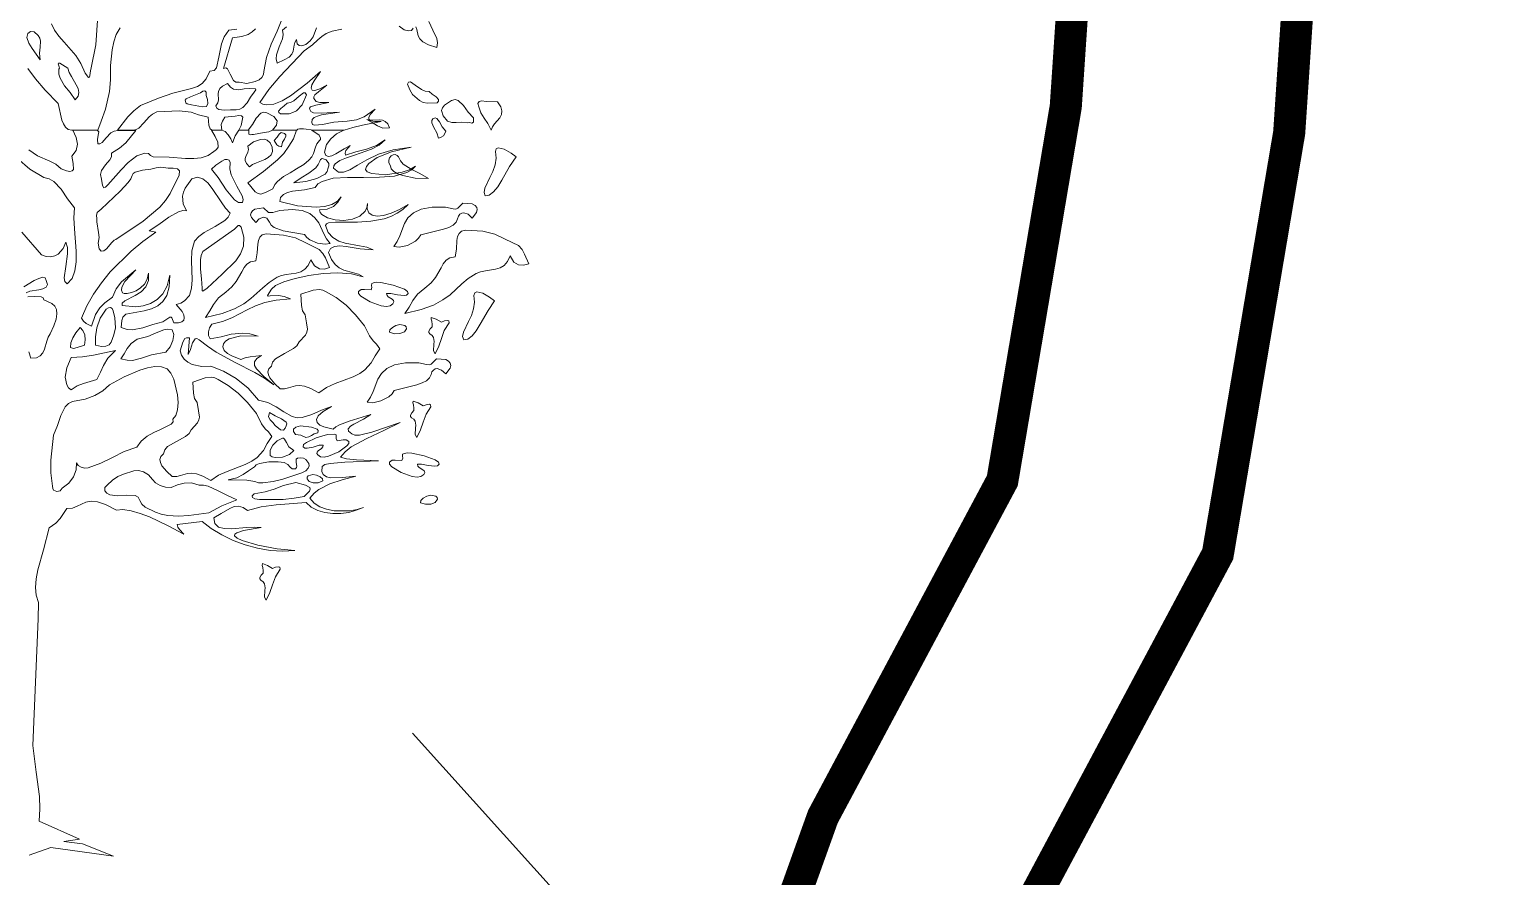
# Model space of a CAD drawing. Header units: inches. Extents: x -340059099 to 1458168, y 1119167 to 1294232938.
# Drawn here: x 456352.1 to 456809.3, y 2625454.2 to 2625718.4 of the extents above; entities that cross this region are included whole.
import ezdxf

# ---------------------------------------------------------------- set-up
doc = ezdxf.new("R2010")
doc.units = ezdxf.units.IN
doc.header["$MEASUREMENT"] = 0
doc.layers.add('BUILDING', color=5, linetype='Continuous', lineweight=15)
doc.layers.add('TREE', color=3, linetype='Continuous', lineweight=15)
doc.layers.add('Text', color=7, linetype='Continuous')

# ---------------------------------------------------------------- blocks, each defined once
blk = doc.blocks.new('tree2')
at = {"layer": 'TREE'}
for points in [[(5207.9229, 5947.7084), (5207.9396, 5947.714), (5207.958, 5947.7183), (5207.9935, 5947.7254), (5207.9814, 5947.7251), (5207.9704, 5947.7269), (5207.9701, 5947.7328), (5207.9725, 5947.7383), (5207.9821, 5947.7485), (5207.9611, 5947.7343), (5207.9467, 5947.7282), (5207.9288, 5947.726), (5207.9039, 5947.7238), (5207.8823, 5947.7195), (5207.8672, 5947.718), (5207.8629, 5947.7195), (5207.862, 5947.7235), (5207.8626, 5947.7288), (5207.8663, 5947.7328), (5207.8724, 5947.7355), (5207.8805, 5947.7377), (5207.9146, 5947.7429), (5207.8798, 5947.7408), (5207.865, 5947.7417), (5207.8601, 5947.7442), (5207.858, 5947.7479), (5207.8574, 5947.7506), (5207.8595, 5947.7531), (5207.8694, 5947.7562), (5207.8943, 5947.7611), (5207.8771, 5947.7611), (5207.87, 5947.7633), (5207.8654, 5947.7685), (5207.8657, 5947.7722), (5207.8675, 5947.7756), (5207.8743, 5947.7817), (5207.8906, 5947.7941), (5207.8768, 5947.787), (5207.8675, 5947.7839), (5207.8623, 5947.7848), (5207.8607, 5947.7885), (5207.862, 5947.7947), (5207.866, 5947.8024), (5207.8786, 5947.8199), (5207.8527, 5947.7981), (5207.8213, 5947.774), (5207.8053, 5947.7645), (5207.7896, 5947.7583), (5207.7754, 5947.7568), (5207.769, 5947.758), (5207.7631, 5947.7611), (5207.7801, 5947.7861), (5207.8013, 5947.8104), (5207.8472, 5947.8593), (5207.8629, 5947.871), (5207.8731, 5947.88), (5207.8808, 5947.8867), (5207.8888, 5947.8923), (5207.9005, 5947.8966), (5207.9186, 5947.9003)], [(5207.3231, 5947.8258), (5207.3372, 5947.8064), (5207.3557, 5947.7848), (5207.3807, 5947.7593), (5207.3874, 5947.7278), (5207.3905, 5947.7205), (5207.3945, 5947.7143), (5207.3994, 5947.71), (5207.4062, 5947.7084), (5207.4558, 5947.7084), (5207.4623, 5947.7257), (5207.4706, 5947.7485), (5207.4777, 5947.782), (5207.4795, 5947.8042), (5207.4801, 5947.8313), (5207.4829, 5947.8612), (5207.486, 5947.8763), (5207.4906, 5947.8901), (5207.498, 5947.9028)], [(5207.7194, 5947.9003), (5207.7046, 5947.8988), (5207.6957, 5947.8861), (5207.6905, 5947.8729), (5207.6852, 5947.847), (5207.6809, 5947.8273), (5207.6763, 5947.8221), (5207.6686, 5947.8205), (5207.6612, 5947.8064), (5207.6535, 5947.7974), (5207.6449, 5947.7919), (5207.6335, 5947.7879), (5207.5978, 5947.7787), (5207.571, 5947.7694), (5207.5368, 5947.7553), (5207.5242, 5947.7454), (5207.5128, 5947.7337), (5207.4928, 5947.7084), (5207.5235, 5947.7084), (5207.5288, 5947.7097), (5207.5337, 5947.7125), (5207.5429, 5947.7223), (5207.5531, 5947.7337), (5207.5596, 5947.7389), (5207.5676, 5947.7433), (5207.6101, 5947.7457), (5207.6326, 5947.7429), (5207.6467, 5947.7377), (5207.6649, 5947.7334), (5207.6667, 5947.7183), (5207.6692, 5947.7115), (5207.6714, 5947.7094), (5207.6744, 5947.7084), (5207.6908, 5947.7084), (5207.6901, 5947.7195), (5207.6923, 5947.726), (5207.6966, 5947.7331), (5207.7166, 5947.7352), (5207.7234, 5947.7368), (5207.7286, 5947.7362), (5207.7311, 5947.7331), (5207.7296, 5947.7272), (5207.7277, 5947.7174), (5207.7234, 5947.7084), (5207.741, 5947.7084), (5207.749, 5947.7192), (5207.7563, 5947.7315), (5207.765, 5947.7408), (5207.7702, 5947.7426), (5207.7764, 5947.7417), (5207.7899, 5947.7346), (5207.7958, 5947.7266), (5207.7945, 5947.718), (5207.7875, 5947.7084), (5207.8336, 5947.7084), (5207.8352, 5947.7106), (5207.8383, 5947.7115), (5207.8463, 5947.7112), (5207.8654, 5947.7084), (5207.9229, 5947.7084)], [(5207.4549, 5947.9166), (5207.4518, 5947.8707), (5207.4432, 5947.8273), (5207.4416, 5947.8211), (5207.4407, 5947.8122), (5207.4398, 5947.8091), (5207.4383, 5947.8085), (5207.4315, 5947.8168), (5207.4238, 5947.835), (5207.4139, 5947.8504), (5207.3918, 5947.8757), (5207.3816, 5947.8871), (5207.3733, 5947.8984), (5207.368, 5947.9105)], [(5208.0988, 5947.8657), (5208.0831, 5947.871), (5208.0726, 5947.8762), (5208.0668, 5947.882), (5208.0637, 5947.8876), (5208.0613, 5947.8996), (5208.0594, 5947.9051)], [(5208.0542, 5947.9024), (5208.0508, 5947.8977), (5208.0452, 5947.8971), (5208.0369, 5947.8993), (5208.0274, 5947.9061)], [(5208.084, 5947.9147), (5208.0917, 5947.8984), (5208.0988, 5947.8827), (5208.1001, 5947.8743), (5208.0988, 5947.8657)], [(5207.7958, 5947.8362), (5207.7939, 5947.8439), (5207.7945, 5947.8516), (5207.7998, 5947.8667), (5207.8059, 5947.8821), (5207.8072, 5947.8901), (5207.8065, 5947.8988), (5207.8139, 5947.9046)], [(5207.8706, 5947.9031), (5207.8641, 5947.8858), (5207.8586, 5947.8781), (5207.8506, 5947.8713), (5207.8429, 5947.8689), (5207.8376, 5947.8692), (5207.8343, 5947.8729), (5207.8327, 5947.8809), (5207.8293, 5947.8754), (5207.8281, 5947.8698), (5207.8266, 5947.8587), (5207.8241, 5947.8532), (5207.8189, 5947.8476), (5207.8096, 5947.8421), (5207.7958, 5947.8362)], [(5207.8065, 5947.9222), (5207.7961, 5947.8969), (5207.785, 5947.872), (5207.7757, 5947.8467), (5207.7708, 5947.8202), (5207.7702, 5947.8141), (5207.7668, 5947.8088), (5207.7616, 5947.8042), (5207.7545, 5947.8008), (5207.7385, 5947.7974), (5207.724, 5947.7996), (5207.7179, 5947.7999), (5207.7132, 5947.8033), (5207.7071, 5947.8147), (5207.7021, 5947.8252), (5207.6988, 5947.827), (5207.6942, 5947.8255), (5207.7114, 5947.884), (5207.7292, 5947.8864), (5207.741, 5947.8904), (5207.7486, 5947.8954), (5207.7548, 5947.9009)], [(5207.3462, 5947.8421), (5207.3314, 5947.8636), (5207.3246, 5947.8741), (5207.3209, 5947.8849), (5207.3231, 5947.892), (5207.328, 5947.896), (5207.3348, 5947.8951), (5207.3428, 5947.8883), (5207.3456, 5947.8831), (5207.3468, 5947.8775), (5207.3462, 5947.8664), (5207.345, 5947.8547), (5207.3462, 5947.8421)], [(5207.4127, 5947.766), (5207.4031, 5947.7799), (5207.3924, 5947.7931), (5207.3841, 5947.8073), (5207.3819, 5947.8153), (5207.3816, 5947.8245), (5207.3828, 5947.8261), (5207.3825, 5947.8289), (5207.3807, 5947.8344), (5207.3813, 5947.8359), (5207.3837, 5947.8356), (5207.3988, 5947.8264), (5207.4013, 5947.8181), (5207.4056, 5947.8104), (5207.4149, 5947.795), (5207.4182, 5947.7876), (5207.4198, 5947.7802), (5207.4182, 5947.7731), (5207.4127, 5947.766)], [(5208.0994, 5947.7607), (5208.0813, 5947.7598), (5208.0733, 5947.7613), (5208.0659, 5947.7647), (5208.0529, 5947.7764), (5208.0477, 5947.785), (5208.0431, 5947.7958), (5208.0455, 5947.7998), (5208.0489, 5947.8004), (5208.0582, 5947.7943), (5208.0702, 5947.7857), (5208.077, 5947.7829), (5208.0844, 5947.7823), (5208.0902, 5947.777), (5208.0979, 5947.7718), (5208.1025, 5947.7666), (5208.1022, 5947.7638), (5208.0994, 5947.7607)], [(5207.6507, 5947.7793), (5207.6553, 5947.7827), (5207.659, 5947.7833), (5207.6612, 5947.7808), (5207.6612, 5947.7743), (5207.6637, 5947.767), (5207.6646, 5947.7593), (5207.6618, 5947.7537), (5207.6544, 5947.7528), (5207.6338, 5947.7565), (5207.6252, 5947.7586), (5207.623, 5947.7605), (5207.6224, 5947.763), (5207.6218, 5947.7657), (5207.6236, 5947.7679), (5207.6313, 5947.7719), (5207.6507, 5947.7793)], [(5207.7434, 5947.7876), (5207.7551, 5947.7873), (5207.7557, 5947.7851), (5207.7526, 5947.7811), (5207.7453, 5947.7713), (5207.7391, 5947.7605), (5207.7308, 5947.7516), (5207.7252, 5947.7488), (5207.7182, 5947.7476), (5207.7074, 5947.7476), (5207.6954, 5947.7466), (5207.6855, 5947.7479), (5207.6818, 5947.7503), (5207.6797, 5947.7546), (5207.6834, 5947.7608), (5207.6849, 5947.7663), (5207.6843, 5947.7774), (5207.6849, 5947.7824), (5207.6871, 5947.7876), (5207.6923, 5947.7925), (5207.7018, 5947.7971), (5207.7074, 5947.7904), (5207.7129, 5947.7867), (5207.7231, 5947.7851), (5207.7333, 5947.7873), (5207.7434, 5947.7876)], [(5207.8022, 5947.7396), (5207.7995, 5947.742), (5207.7988, 5947.7448), (5207.8028, 5947.7497), (5207.8093, 5947.7549), (5207.8149, 5947.7602), (5207.8213, 5947.7611), (5207.8275, 5947.7642), (5207.8376, 5947.7731), (5207.846, 5947.7793), (5207.849, 5947.7793), (5207.8518, 5947.7756), (5207.8438, 5947.7571), (5207.8327, 5947.7454), (5207.8259, 5947.742), (5207.8189, 5947.7399), (5207.8022, 5947.7396)], [(5208.1576, 5947.7225), (5208.1456, 5947.7241), (5208.1358, 5947.7235), (5208.1275, 5947.7235), (5208.1195, 5947.7256), (5208.1108, 5947.7361), (5208.1081, 5947.7462), (5208.1096, 5947.7512), (5208.1133, 5947.7561), (5208.1272, 5947.7653), (5208.1336, 5947.7669), (5208.1395, 5947.7653), (5208.1496, 5947.7558), (5208.1586, 5947.7429), (5208.1684, 5947.7318), (5208.1684, 5947.7241), (5208.1653, 5947.7222), (5208.161, 5947.7231), (5208.1576, 5947.7225)], [(5208.1789, 5947.753), (5208.1767, 5947.7592), (5208.1792, 5947.7629), (5208.1847, 5947.7641), (5208.1924, 5947.7629), (5208.214, 5947.7623), (5208.2205, 5947.7533), (5208.2226, 5947.7453), (5208.2217, 5947.7385), (5208.2183, 5947.7324), (5208.2087, 5947.721), (5208.2044, 5947.7151), (5208.202, 5947.7087), (5208.1961, 5947.7213), (5208.189, 5947.7315), (5208.1823, 5947.7413), (5208.1789, 5947.753)], [(5207.9664, 5947.7287), (5207.9778, 5947.7278), (5207.9901, 5947.7284), (5207.996, 5947.7278), (5208.0012, 5947.7253), (5208.0058, 5947.721), (5208.0092, 5947.7133), (5207.9969, 5947.7124), (5207.9864, 5947.717), (5207.9766, 5947.7235), (5207.9664, 5947.7287)], [(5208.0917, 5947.7302), (5208.0957, 5947.7318), (5208.0988, 5947.7308), (5208.1041, 5947.7244), (5208.109, 5947.7148), (5208.1164, 5947.7071), (5208.1145, 5947.7025), (5208.1114, 5947.6982), (5208.1071, 5947.6951), (5208.1025, 5947.6936), (5208.0991, 5947.7038), (5208.0936, 5947.7139), (5208.0896, 5947.7228), (5208.0896, 5947.7268), (5208.0917, 5947.7302)], [(5207.3257, 5946.3323), (5207.3665, 5946.347), (5207.4855, 5946.33), (5207.4268, 5946.3539), (5207.3914, 5946.3583), (5207.4209, 5946.3628), (5207.3446, 5946.3967), (5207.3458, 5946.4204), (5207.3449, 5946.4435), (5207.3387, 5946.4897), (5207.3326, 5946.5405), (5207.3428, 5946.7806), (5207.3434, 5946.812), (5207.3388, 5946.8259), (5207.3372, 5946.8407), (5207.3388, 5946.857), (5207.3422, 5946.8739), (5207.3526, 5946.9118), (5207.3631, 5946.9534), (5207.376, 5946.9623), (5207.3841, 5946.9716), (5207.397, 5946.9903), (5207.4075, 5946.9913), (5207.4164, 5946.9947), (5207.433, 5947.0023), (5207.4429, 5947.0042), (5207.4549, 5947.0033), (5207.4706, 5946.9977), (5207.4909, 5946.987), (5207.5035, 5946.9882), (5207.5189, 5946.986), (5207.5362, 5946.9811), (5207.554, 5946.9743), (5207.5894, 5946.9577), (5207.6187, 5946.9417), (5207.611, 5946.9503), (5207.6076, 5946.9549), (5207.6061, 5946.9599), (5207.6535, 5946.966), (5207.6711, 5946.9525), (5207.6908, 5946.9401), (5207.7123, 5946.9297), (5207.7354, 5946.9214), (5207.7588, 5946.9149), (5207.7828, 5946.9109), (5207.8069, 5946.9093), (5207.8299, 5946.9106), (5207.7958, 5946.914), (5207.7594, 5946.9208), (5207.7299, 5946.9294), (5207.7203, 5946.934), (5207.7154, 5946.9386), (5207.716, 5946.9417), (5207.7194, 5946.9445), (5207.732, 5946.9488), (5207.7659, 5946.954), (5207.7533, 5946.9552), (5207.7388, 5946.9543), (5207.7086, 5946.9518), (5207.6954, 5946.9522), (5207.6846, 5946.9549), (5207.6778, 5946.9617), (5207.676, 5946.9728), (5207.6901, 5946.9811), (5207.7062, 5946.9907), (5207.7145, 5946.994), (5207.7228, 5946.9947), (5207.7314, 5946.9925), (5207.7397, 5946.9863), (5207.7659, 5946.9937), (5207.7939, 5946.9974), (5207.8512, 5947.002), (5207.8607, 5946.9931), (5207.8731, 5946.9866), (5207.8866, 5946.9826), (5207.9014, 5946.9808), (5207.9168, 5946.9808), (5207.9319, 5946.9829), (5207.9463, 5946.987), (5207.9596, 5946.9922), (5207.9479, 5946.9882), (5207.934, 5946.986), (5207.9042, 5946.986), (5207.8897, 5946.9891), (5207.8768, 5946.9937), (5207.866, 5947.0008), (5207.8583, 5947.01), (5207.8663, 5947.0193), (5207.8752, 5947.0267), (5207.8962, 5947.0375), (5207.9196, 5947.0448), (5207.9451, 5947.0516), (5207.9202, 5947.0492), (5207.898, 5947.0485), (5207.8897, 5947.0507), (5207.8835, 5947.0547), (5207.8808, 5947.0609), (5207.8814, 5947.0704), (5207.8866, 5947.0738), (5207.8965, 5947.0759), (5207.9245, 5947.0784), (5207.9885, 5947.0809), (5207.9467, 5947.083), (5207.9279, 5947.0846), (5207.9165, 5947.0877), (5207.9251, 5947.0981), (5207.9368, 5947.1074), (5207.9661, 5947.1234), (5207.9987, 5947.1382), (5208.0295, 5947.1539), (5207.9759, 5947.1351), (5207.9525, 5947.1298), (5207.9436, 5947.1298), (5207.9377, 5947.1323), (5207.9316, 5947.1372), (5207.931, 5947.1418), (5207.935, 5947.1465), (5207.9417, 5947.1508), (5207.9596, 5947.16), (5207.9741, 5947.1689), (5207.9328, 5947.156), (5207.9143, 5947.1492), (5207.9072, 5947.1455), (5207.9023, 5947.1409), (5207.8845, 5947.1455), (5207.8771, 5947.1489), (5207.8721, 5947.1535), (5207.8706, 5947.1594), (5207.874, 5947.1662), (5207.8832, 5947.1745), (5207.8992, 5947.184), (5207.8805, 5947.177), (5207.862, 5947.1686), (5207.8435, 5947.1631), (5207.834, 5947.1628), (5207.8244, 5947.1649), (5207.8087, 5947.1739), (5207.7939, 5947.1834), (5207.7782, 5947.1917), (5207.7607, 5947.196), (5207.741, 5947.2188), (5207.7185, 5947.237), (5207.6942, 5947.2509), (5207.6701, 5947.2607), (5207.6529, 5947.2598), (5207.6347, 5947.2641), (5207.6267, 5947.2684), (5207.6199, 5947.274), (5207.6147, 5947.2813), (5207.6119, 5947.29), (5207.6147, 5947.2977), (5207.6169, 5947.3063), (5207.6209, 5947.3131), (5207.6243, 5947.3146), (5207.6295, 5947.3143), (5207.627, 5947.2826), (5207.6313, 5947.2924), (5207.6353, 5947.3047), (5207.6403, 5947.3127), (5207.6436, 5947.3134), (5207.648, 5947.3109), (5207.6637, 5947.2983), (5207.6806, 5947.2872), (5207.7163, 5947.2678), (5207.7536, 5947.2484), (5207.7721, 5947.2376), (5207.7899, 5947.2253), (5207.7708, 5947.241), (5207.7567, 5947.2555), (5207.753, 5947.2622), (5207.753, 5947.2687), (5207.7573, 5947.2752), (5207.7665, 5947.281), (5207.745, 5947.2783), (5207.7351, 5947.2764), (5207.7271, 5947.2733), (5207.7102, 5947.2804), (5207.7021, 5947.2847), (5207.6957, 5947.2906), (5207.6932, 5947.2971), (5207.6942, 5947.3032), (5207.6978, 5947.3084), (5207.7049, 5947.3127), (5207.7271, 5947.318), (5207.76, 5947.3177), (5207.7443, 5947.322), (5207.7308, 5947.3235), (5207.7089, 5947.3214), (5207.6895, 5947.3161), (5207.6689, 5947.3124), (5207.6655, 5947.3189), (5207.6655, 5947.3257), (5207.6677, 5947.3331), (5207.672, 5947.3405), (5207.6926, 5947.3457), (5207.7099, 5947.3522), (5207.7394, 5947.3676), (5207.7548, 5947.375), (5207.7727, 5947.3814), (5207.7942, 5947.386), (5207.8216, 5947.3882), (5207.8093, 5947.3931), (5207.7985, 5947.395), (5207.7828, 5947.394), (5207.7788, 5947.3934), (5207.7776, 5947.3947), (5207.7853, 5947.4067), (5207.793, 5947.4135), (5207.8087, 5947.4205), (5207.8303, 5947.4273), (5207.8561, 5947.4328), (5207.8835, 5947.4365), (5207.9112, 5947.4378), (5207.9371, 5947.4359), (5207.9593, 5947.4301), (5207.9504, 5947.435), (5207.9411, 5947.4381), (5207.9226, 5947.443), (5207.914, 5947.447), (5207.906, 5947.4535), (5207.8989, 5947.463), (5207.8934, 5947.4766), (5207.8974, 5947.484), (5207.9048, 5947.488), (5207.9149, 5947.4889), (5207.9273, 5947.488), (5207.9537, 5947.4837), (5207.9784, 5947.4818), (5207.9661, 5947.4864), (5207.9525, 5947.4892), (5207.9251, 5947.4941), (5207.9128, 5947.4981), (5207.9017, 5947.5046), (5207.8931, 5947.5141), (5207.8875, 5947.528), (5207.8894, 5947.5308), (5207.8934, 5947.5329), (5207.9069, 5947.5342), (5207.9488, 5947.5339), (5207.9738, 5947.5357), (5207.9993, 5947.5406), (5208.0119, 5947.5449), (5208.0236, 5947.5508), (5208.0347, 5947.5582), (5208.0449, 5947.5674), (5208.0279, 5947.5579), (5208.0122, 5947.5508), (5207.9981, 5947.5468), (5207.9861, 5947.5455), (5207.9765, 5947.5471), (5207.9698, 5947.5517), (5207.9667, 5947.5591), (5207.9673, 5947.5696), (5207.9661, 5947.5619), (5207.9633, 5947.5551), (5207.9531, 5947.5452), (5207.939, 5947.5394), (5207.9226, 5947.5372), (5207.9063, 5947.5385), (5207.8915, 5947.5422), (5207.8808, 5947.5486), (5207.8777, 5947.5526), (5207.8761, 5947.5573), (5207.8909, 5947.5585), (5207.9029, 5947.5637), (5207.9115, 5947.572), (5207.9174, 5947.5822), (5207.9103, 5947.5736), (5207.8998, 5947.5674), (5207.886, 5947.564), (5207.87, 5947.5628), (5207.8349, 5947.5653), (5207.8013, 5947.573), (5207.8025, 5947.581), (5207.8078, 5947.5868), (5207.8155, 5947.5902), (5207.8253, 5947.5927), (5207.8478, 5947.5954), (5207.8681, 5947.5998), (5207.8734, 5947.6065), (5207.8814, 5947.6114), (5207.9026, 5947.6173), (5207.9297, 5947.6191), (5207.9599, 5947.6191), (5207.9904, 5947.6195), (5208.0187, 5947.6216), (5208.0424, 5947.6281), (5208.0514, 5947.6333), (5208.0584, 5947.6404), (5208.0474, 5947.6336), (5208.0332, 5947.6287), (5208.0021, 5947.6241), (5207.9756, 5947.6262), (5207.967, 5947.6293), (5207.9639, 5947.6339), (5207.9654, 5947.6398), (5207.9698, 5947.6453), (5207.9861, 5947.6567), (5208.0129, 5947.6675), (5208.0501, 5947.6764), (5208.0162, 5947.6715), (5207.9885, 5947.6629), (5207.9661, 5947.6524), (5207.9482, 5947.6422), (5207.9337, 5947.6336), (5207.922, 5947.6287), (5207.9122, 5947.629), (5207.9032, 5947.6367), (5207.9039, 5947.641), (5207.9063, 5947.6447), (5207.9149, 5947.6512), (5207.9276, 5947.6564), (5207.943, 5947.6613), (5207.9753, 5947.6727), (5207.9898, 5947.6804), (5208.0012, 5947.6903), (5207.9845, 5947.6798), (5207.9654, 5947.6727), (5207.9454, 5947.6675), (5207.926, 5947.6613), (5207.9248, 5947.6653), (5207.9263, 5947.67), (5207.9346, 5947.6795), (5207.9229, 5947.6733), (5207.9075, 5947.6635), (5207.8998, 5947.6598), (5207.8934, 5947.6586), (5207.8885, 5947.6607), (5207.886, 5947.6672), (5207.89, 5947.6813), (5207.8977, 5947.6924), (5207.9088, 5947.7017), (5207.9223, 5947.7084), (5207.8617, 5947.7084), (5207.8755, 5947.6989), (5207.8786, 5947.6937), (5207.878, 5947.6912), (5207.8761, 5947.689), (5207.8715, 5947.6826), (5207.8687, 5947.6764), (5207.865, 5947.6644), (5207.8617, 5947.6582), (5207.8561, 5947.6515), (5207.8466, 5947.6438), (5207.8327, 5947.6352), (5207.821, 5947.6275), (5207.8081, 5947.6207), (5207.7964, 5947.6114), (5207.7915, 5947.6053), (5207.7878, 5947.597), (5207.7754, 5947.5908), (5207.765, 5947.5874), (5207.76, 5947.5883), (5207.7542, 5947.5917), (5207.7403, 5947.6084), (5207.7699, 5947.6299), (5207.797, 5947.6524), (5207.8087, 5947.6647), (5207.8185, 5947.678), (5207.8269, 5947.6924), (5207.8327, 5947.7084), (5207.7871, 5947.7084), (5207.7801, 5947.7054), (5207.7717, 5947.7041), (5207.7514, 5947.7004), (5207.748, 5947.7007), (5207.7446, 5947.6998), (5207.7422, 5947.7014), (5207.7422, 5947.7084), (5207.7234, 5947.7084), (5207.7166, 5947.6977), (5207.7114, 5947.6844), (5207.708, 5947.6921), (5207.7034, 5947.6998), (5207.6972, 5947.706), (5207.6908, 5947.7084), (5207.6717, 5947.7084), (5207.6787, 5947.6968), (5207.6837, 5947.6857), (5207.684, 5947.6761), (5207.6812, 5947.6718), (5207.676, 5947.6681), (5207.6649, 5947.6607), (5207.652, 5947.6564), (5207.6378, 5947.6549), (5207.6224, 5947.6549), (5207.591, 5947.6576), (5207.5605, 5947.6582), (5207.5556, 5947.6607), (5207.5522, 5947.6644), (5207.5451, 5947.6653), (5207.5297, 5947.6598), (5207.5134, 5947.6475), (5207.4998, 5947.6336), (5207.4746, 5947.6047), (5207.4703, 5947.6007), (5207.4669, 5947.5994), (5207.4644, 5947.6038), (5207.4626, 5947.6158), (5207.461, 5947.6247), (5207.4626, 5947.6321), (5207.47, 5947.6429), (5207.4786, 5947.6524), (5207.4814, 5947.6579), (5207.482, 5947.665), (5207.4971, 5947.6743), (5207.5088, 5947.6847), (5207.5279, 5947.7081), (5207.4937, 5947.7081), (5207.4866, 5947.7069), (5207.4807, 5947.7035), (5207.4715, 5947.694), (5207.4638, 5947.685), (5207.4598, 5947.6826), (5207.4555, 5947.6826), (5207.4552, 5947.6909), (5207.4567, 5947.6992), (5207.4577, 5947.7057), (5207.4552, 5947.7081), (5207.4084, 5947.7084), (5207.4145, 5947.6949), (5207.417, 5947.6823), (5207.4149, 5947.6703), (5207.4062, 5947.6595), (5207.409, 5947.6453), (5207.4093, 5947.6342), (5207.4071, 5947.6312), (5207.4028, 5947.6299), (5207.3961, 5947.6312), (5207.3859, 5947.6355), (5207.376, 5947.6441), (5207.3647, 5947.6499), (5207.3413, 5947.6601), (5207.3246, 5947.6715)], [(5207.3031, 5947.6552), (5207.3265, 5947.6345), (5207.3533, 5947.6188), (5207.3634, 5947.6164), (5207.372, 5947.6114), (5207.3859, 5947.5964), (5207.3982, 5947.5782), (5207.4112, 5947.5613), (5207.4105, 5947.5422), (5207.4115, 5947.5212), (5207.4145, 5947.4787), (5207.4145, 5947.459), (5207.4124, 5947.4415), (5207.4071, 5947.427), (5207.3976, 5947.4168), (5207.3933, 5947.4211), (5207.3921, 5947.4285), (5207.3948, 5947.4498), (5207.3985, 5947.4741), (5207.3979, 5947.4858), (5207.3948, 5947.496), (5207.3902, 5947.4843), (5207.3804, 5947.4735), (5207.3739, 5947.4698), (5207.3662, 5947.4679), (5207.3579, 5947.4686), (5207.3489, 5947.4719), (5207.3117, 5947.5148)], [(5207.7868, 5947.6764), (5207.7871, 5947.6681), (5207.7844, 5947.6616), (5207.7791, 5947.6567), (5207.7724, 5947.653), (5207.7567, 5947.6469), (5207.7493, 5947.6435), (5207.7434, 5947.6392), (5207.7376, 5947.6456), (5207.7351, 5947.6509), (5207.7351, 5947.6552), (5207.7366, 5947.6589), (5207.7407, 5947.6669), (5207.7416, 5947.6721), (5207.7407, 5947.6786), (5207.7514, 5947.6863), (5207.7647, 5947.6912), (5207.7711, 5947.6915), (5207.7773, 5947.6894), (5207.7825, 5947.6844), (5207.7868, 5947.6764)], [(5207.8102, 5947.7026), (5207.8124, 5947.6998), (5207.8127, 5947.6974), (5207.8102, 5947.6918), (5207.8059, 5947.6857), (5207.8041, 5947.6773), (5207.7995, 5947.6786), (5207.7955, 5947.681), (5207.7902, 5947.689), (5207.7961, 5947.6952), (5207.7998, 5947.7011), (5207.8035, 5947.7041), (5207.8102, 5947.7026)], [(5208.0831, 5947.6169), (5208.0671, 5947.6261), (5208.0502, 5947.6345), (5208.0354, 5947.6443), (5208.0298, 5947.6505), (5208.0265, 5947.6579), (5208.024, 5947.6609), (5208.0203, 5947.6622), (5208.0163, 5947.6616), (5208.0126, 5947.6597), (5208.0095, 5947.6563), (5208.0077, 5947.6517), (5208.008, 5947.6468), (5208.0111, 5947.6409), (5208.0126, 5947.6351), (5208.0172, 5947.6302), (5208.0249, 5947.6258), (5208.0345, 5947.6224), (5208.0579, 5947.6178), (5208.0831, 5947.6169)], [(5208.1909, 5947.5843), (5208.1986, 5947.5852), (5208.2066, 5947.5914), (5208.2146, 5947.6012), (5208.2223, 5947.6135), (5208.2371, 5947.6394), (5208.2494, 5947.6579), (5208.2399, 5947.6653), (5208.2269, 5947.6726), (5208.2155, 5947.6754), (5208.2118, 5947.6733), (5208.2103, 5947.668), (5208.2115, 5947.6554), (5208.2097, 5947.6428), (5208.2054, 5947.6305), (5208.1998, 5947.6188), (5208.1903, 5947.5984), (5208.1887, 5947.5904), (5208.1909, 5947.5843)], [(5207.5891, 5947.6364), (5207.5987, 5947.6367), (5207.6067, 5947.6352), (5207.611, 5947.6315), (5207.6098, 5947.6235), (5207.5928, 5947.5887), (5207.5839, 5947.5751), (5207.5731, 5947.5625), (5207.5417, 5947.536), (5207.49, 5947.5012), (5207.4866, 5947.5), (5207.4823, 5947.4954), (5207.4721, 5947.4837), (5207.4669, 5947.4797), (5207.4623, 5947.479), (5207.4586, 5947.4834), (5207.4561, 5947.4941), (5207.4583, 5947.5046), (5207.4573, 5947.5144), (5207.454, 5947.5348), (5207.454, 5947.5409), (5207.453, 5947.5468), (5207.4543, 5947.5526), (5207.462, 5947.5585), (5207.498, 5947.593), (5207.5134, 5947.6093), (5207.5183, 5947.6164), (5207.5208, 5947.6228), (5207.5226, 5947.6265), (5207.5266, 5947.629), (5207.5408, 5947.6327), (5207.5562, 5947.6345), (5207.5663, 5947.637), (5207.5756, 5947.6382), (5207.5891, 5947.6364)], [(5207.7302, 5947.5711), (5207.7228, 5947.5714), (5207.7151, 5947.5767), (5207.6991, 5947.5957), (5207.684, 5947.6188), (5207.6717, 5947.6348), (5207.6797, 5947.6422), (5207.6911, 5947.6499), (5207.6966, 5947.6527), (5207.7015, 5947.6533), (5207.7049, 5947.6518), (5207.7068, 5947.6472), (5207.7062, 5947.6355), (5207.7089, 5947.6241), (5207.7197, 5947.6022), (5207.7296, 5947.5843), (5207.7317, 5947.577), (5207.7302, 5947.5711)], [(5207.8275, 5947.6087), (5207.8413, 5947.6182), (5207.8564, 5947.6272), (5207.8694, 5947.637), (5207.874, 5947.6432), (5207.8768, 5947.6499), (5207.8786, 5947.653), (5207.8817, 5947.6546), (5207.8891, 5947.6524), (5207.894, 5947.6456), (5207.8943, 5947.641), (5207.8921, 5947.6355), (5207.8909, 5947.6299), (5207.8869, 5947.625), (5207.8715, 5947.617), (5207.8503, 5947.6114), (5207.8275, 5947.6087)], [(5207.6002, 5947.3426), (5207.5965, 5947.3525), (5207.5947, 5947.3537), (5207.5925, 5947.3534), (5207.5793, 5947.3448), (5207.5602, 5947.3399), (5207.5414, 5947.3331), (5207.5217, 5947.3294), (5207.5112, 5947.3303), (5207.5001, 5947.334), (5207.5014, 5947.3472), (5207.5032, 5947.3537), (5207.5091, 5947.3596), (5207.5436, 5947.3657), (5207.5577, 5947.3694), (5207.5697, 5947.375), (5207.5793, 5947.3833), (5207.5867, 5947.395), (5207.591, 5947.4113), (5207.5925, 5947.4332), (5207.5876, 5947.4131), (5207.5793, 5947.398), (5207.5685, 5947.387), (5207.5556, 5947.3796), (5207.5417, 5947.3753), (5207.5276, 5947.3734), (5207.502, 5947.3759), (5207.5017, 5947.3802), (5207.5072, 5947.3845), (5207.5269, 5947.395), (5207.5377, 5947.402), (5207.5466, 5947.4113), (5207.5519, 5947.423), (5207.5516, 5947.4375), (5207.5494, 5947.4258), (5207.5442, 5947.4165), (5207.5368, 5947.4091), (5207.5282, 5947.4036), (5207.5195, 5947.4002), (5207.5115, 5947.3984), (5207.5057, 5947.3984), (5207.5026, 5947.3999), (5207.5008, 5947.4051), (5207.5014, 5947.4104), (5207.5072, 5947.4211), (5207.5279, 5947.4433), (5207.5008, 5947.4208), (5207.4903, 5947.4076), (5207.4838, 5947.3919), (5207.4693, 5947.3811), (5207.4595, 5947.3716), (5207.4515, 5947.3586), (5207.4435, 5947.3368), (5207.4336, 5947.3414), (5207.4284, 5947.3463), (5207.425, 5947.3519), (5207.4352, 5947.375), (5207.4478, 5947.3971), (5207.4626, 5947.4187), (5207.4792, 5947.4396), (5207.5189, 5947.479), (5207.5414, 5947.4975), (5207.5657, 5947.5151), (5207.5531, 5947.5178), (5207.5716, 5947.5299), (5207.5907, 5947.5434), (5207.6088, 5947.5539), (5207.6169, 5947.556), (5207.6239, 5947.5557), (5207.6178, 5947.569), (5207.6165, 5947.5831), (5207.6181, 5947.5908), (5207.6215, 5947.5988), (5207.6344, 5947.6161), (5207.6452, 5947.6195), (5207.655, 5947.6164), (5207.6643, 5947.609), (5207.6729, 5947.5982), (5207.6895, 5947.5727), (5207.6978, 5947.5606), (5207.7068, 5947.5508), (5207.7031, 5947.5434), (5207.6966, 5947.5369), (5207.6784, 5947.5258), (5207.6575, 5947.5141), (5207.6477, 5947.5071), (5207.6393, 5947.4981), (5207.6344, 5947.4797), (5207.6332, 5947.4606), (5207.6347, 5947.4245), (5207.6338, 5947.4085), (5207.6298, 5947.395), (5207.6202, 5947.3845), (5207.6132, 5947.3805), (5207.6042, 5947.3777), (5207.6156, 5947.3645), (5207.6187, 5947.3583), (5207.6196, 5947.3525), (5207.6187, 5947.3479), (5207.615, 5947.3445), (5207.6088, 5947.3426), (5207.6002, 5947.3426)], [(5207.8968, 5947.4938), (5207.8869, 5947.492), (5207.8724, 5947.4944), (5207.858, 5947.5006), (5207.8521, 5947.5052), (5207.8478, 5947.5108), (5207.8075, 5947.5175), (5207.7902, 5947.524), (5207.7844, 5947.5283), (5207.7816, 5947.5342), (5207.7767, 5947.5419), (5207.7699, 5947.5437), (5207.7622, 5947.5406), (5207.7557, 5947.5332), (5207.7471, 5947.5431), (5207.7456, 5947.5477), (5207.7465, 5947.552), (5207.749, 5947.5557), (5207.7539, 5947.5585), (5207.7702, 5947.5613), (5207.7794, 5947.5526), (5207.7878, 5947.5526), (5207.801, 5947.5563), (5207.8247, 5947.5582), (5207.8438, 5947.556), (5207.858, 5947.5505), (5207.8678, 5947.5425), (5207.8749, 5947.5329), (5207.8848, 5947.512), (5207.8897, 5947.5021), (5207.8968, 5947.4938)], [(5208.0172, 5947.4876), (5208.0277, 5947.4863), (5208.0431, 5947.49), (5208.0585, 5947.498), (5208.0643, 5947.5036), (5208.0686, 5947.5097), (5208.1118, 5947.5205), (5208.1216, 5947.5242), (5208.1299, 5947.5285), (5208.1358, 5947.5338), (5208.1385, 5947.5402), (5208.1401, 5947.5455), (5208.1429, 5947.5489), (5208.1462, 5947.551), (5208.1503, 5947.5516), (5208.1586, 5947.5489), (5208.1663, 5947.5415), (5208.1746, 5947.5525), (5208.1758, 5947.5578), (5208.1749, 5947.5621), (5208.1715, 5947.5658), (5208.1663, 5947.5686), (5208.1487, 5947.5704), (5208.1388, 5947.5603), (5208.1348, 5947.559), (5208.1299, 5947.5596), (5208.1154, 5947.5627), (5208.0899, 5947.5627), (5208.0693, 5947.5587), (5208.0545, 5947.5516), (5208.0443, 5947.5424), (5208.0375, 5947.5316), (5208.0286, 5947.5082), (5208.0237, 5947.4971), (5208.0172, 5947.4876)], [(5207.6538, 5947.4088), (5207.6526, 5947.4267), (5207.6507, 5947.4449), (5207.6504, 5947.4624), (5207.652, 5947.4707), (5207.655, 5947.4784), (5207.7154, 5947.5206), (5207.7219, 5947.5277), (5207.7243, 5947.528), (5207.728, 5947.5246), (5207.7329, 5947.5055), (5207.732, 5947.4886), (5207.7268, 5947.4741), (5207.7176, 5947.4606), (5207.692, 5947.4356), (5207.663, 5947.4085), (5207.6547, 5947.4027), (5207.6535, 5947.4039), (5207.6538, 5947.4088)], [(5207.6603, 5947.3531), (5207.6683, 5947.3654), (5207.6754, 5947.378), (5207.6846, 5947.3904), (5207.6985, 5947.4014), (5207.7102, 5947.4113), (5207.7185, 5947.4214), (5207.7289, 5947.4399), (5207.7333, 5947.4479), (5207.7385, 5947.4544), (5207.7456, 5947.4587), (5207.7557, 5947.4609), (5207.7582, 5947.4756), (5207.7591, 5947.492), (5207.7604, 5947.4994), (5207.7631, 5947.5055), (5207.7677, 5947.5098), (5207.7751, 5947.5117), (5207.8084, 5947.5095), (5207.8309, 5947.504), (5207.8506, 5947.4947), (5207.8758, 5947.4824), (5207.8829, 5947.4747), (5207.8875, 5947.4661), (5207.8955, 5947.4479), (5207.8857, 5947.4449), (5207.8761, 5947.4455), (5207.8672, 5947.451), (5207.8601, 5947.4627), (5207.8552, 5947.4519), (5207.8487, 5947.4445), (5207.841, 5947.4399), (5207.8321, 5947.4375), (5207.8133, 5947.4344), (5207.8041, 5947.4325), (5207.7958, 5947.4295), (5207.7807, 5947.4196), (5207.7687, 5947.4094), (5207.7462, 5947.3888), (5207.7326, 5947.379), (5207.7148, 5947.3694), (5207.6914, 5947.3608), (5207.6603, 5947.3531)], [(5208.0383, 5947.3604), (5208.0463, 5947.3727), (5208.0534, 5947.3853), (5208.0626, 5947.3976), (5208.0765, 5947.4087), (5208.0882, 5947.4186), (5208.0965, 5947.4287), (5208.107, 5947.4472), (5208.1113, 5947.4552), (5208.1165, 5947.4617), (5208.1236, 5947.466), (5208.1338, 5947.4682), (5208.1362, 5947.4829), (5208.1372, 5947.4993), (5208.1384, 5947.5067), (5208.1412, 5947.5128), (5208.1458, 5947.5171), (5208.1532, 5947.519), (5208.1864, 5947.5168), (5208.2089, 5947.5113), (5208.2286, 5947.502), (5208.2539, 5947.4897), (5208.2609, 5947.482), (5208.2656, 5947.4734), (5208.2736, 5947.4552), (5208.2637, 5947.4521), (5208.2542, 5947.4528), (5208.2452, 5947.4583), (5208.2382, 5947.47), (5208.2332, 5947.4592), (5208.2268, 5947.4518), (5208.2191, 5947.4472), (5208.2101, 5947.4448), (5208.1914, 5947.4417), (5208.1821, 5947.4398), (5208.1738, 5947.4368), (5208.1587, 5947.4269), (5208.1467, 5947.4167), (5208.1242, 5947.3961), (5208.1107, 5947.3863), (5208.0928, 5947.3767), (5208.0694, 5947.3681), (5208.0383, 5947.3604)], [(5207.3286, 5947.2755), (5207.3249, 5947.2878)], [(5207.3151, 5947.4113), (5207.3348, 5947.423), (5207.3437, 5947.4273), (5207.3511, 5947.4295), (5207.356, 5947.4285), (5207.3579, 5947.423), (5207.36, 5947.4156), (5207.3576, 5947.4107), (5207.3517, 5947.4076), (5207.3437, 5947.4057), (5207.3265, 5947.4027), (5207.32, 5947.3999)], [(5207.3228, 5947.3925), (5207.3357, 5947.3928), (5207.348, 5947.3922), (5207.352, 5947.3904), (5207.3533, 5947.3867), (5207.3687, 5947.3796), (5207.3739, 5947.3743), (5207.3773, 5947.3679), (5207.3782, 5947.3599), (5207.3767, 5947.3497), (5207.3724, 5947.3374), (5207.3653, 5947.3223), (5207.3613, 5947.3158), (5207.3588, 5947.3084), (5207.3545, 5947.293), (5207.3514, 5947.286), (5207.3465, 5947.2804), (5207.3391, 5947.2767), (5207.3286, 5947.2755)], [(5208.0036, 5947.3983), (5208.0116, 5947.3986), (5208.0242, 5947.3962), (5208.0368, 5947.3946), (5208.0415, 5947.3956), (5208.0448, 5947.3983), (5208.0436, 5947.4023), (5208.0374, 5947.4067), (5208.0162, 5947.4147), (5207.9928, 5947.4196), (5207.9839, 5947.4202), (5207.9789, 5947.419), (5207.9756, 5947.4174), (5207.9752, 5947.414), (5207.9759, 5947.41), (5207.9743, 5947.4054), (5207.9617, 5947.4063), (5207.9555, 5947.406), (5207.9506, 5947.4023), (5207.9506, 5947.3986), (5207.9549, 5947.3934), (5207.9725, 5947.3826), (5207.9937, 5947.3749), (5208.0033, 5947.3737), (5208.0103, 5947.3749), (5208.0156, 5947.3792), (5208.0174, 5947.3826), (5208.0168, 5947.3854), (5208.014, 5947.3876), (5208.007, 5947.3922), (5208.0045, 5947.3949), (5208.0036, 5947.3983)], [(5207.8888, 5947.4018), (5207.9079, 5947.3907), (5207.9267, 5947.3762), (5207.9449, 5947.3583), (5207.9615, 5947.3371), (5207.9711, 5947.318), (5207.9781, 5947.3085), (5207.9843, 5947.3023), (5207.9911, 5947.2937), (5207.9821, 5947.2804), (5207.9747, 5947.2672), (5207.9627, 5947.2536), (5207.9532, 5947.2469), (5207.9403, 5947.2404), (5207.9061, 5947.2275), (5207.8895, 5947.2204), (5207.875, 5947.2102), (5207.8599, 5947.2185), (5207.8482, 5947.2229), (5207.8386, 5947.2241), (5207.8309, 5947.2235), (5207.8174, 5947.2195), (5207.8103, 5947.2176), (5207.802, 5947.2176), (5207.7918, 5947.2272), (5207.7823, 5947.2382), (5207.7795, 5947.2441), (5207.7786, 5947.25), (5207.7801, 5947.2555), (5207.7851, 5947.2607), (5207.7875, 5947.2684), (5207.7931, 5947.2746), (5207.8097, 5947.2844), (5207.8269, 5947.294), (5207.8337, 5947.2995), (5207.8377, 5947.3066), (5207.85, 5947.3195), (5207.8525, 5947.3251), (5207.8534, 5947.3306), (5207.8516, 5947.3426), (5207.8491, 5947.3583), (5207.8442, 5947.3657), (5207.8423, 5947.3759), (5207.8411, 5947.3971), (5207.8645, 5947.4052), (5207.8765, 5947.4064), (5207.8827, 5947.4052), (5207.8888, 5947.4018)], [(5208.1501, 5947.3108), (5208.1578, 5947.3118), (5208.1658, 5947.3179), (5208.1738, 5947.3278), (5208.1815, 5947.3401), (5208.1963, 5947.366), (5208.2086, 5947.3844), (5208.1991, 5947.3918), (5208.1862, 5947.3992), (5208.1748, 5947.402), (5208.1711, 5947.3998), (5208.1695, 5947.3946), (5208.1708, 5947.382), (5208.1689, 5947.3693), (5208.1646, 5947.357), (5208.1591, 5947.3453), (5208.1495, 5947.325), (5208.148, 5947.317), (5208.1501, 5947.3108)], [(5207.4515, 5947.3004), (5207.4512, 5947.3161), (5207.4536, 5947.3337), (5207.4604, 5947.3519), (5207.4715, 5947.3688), (5207.4761, 5947.3716), (5207.4801, 5947.3719), (5207.4829, 5947.37), (5207.4851, 5947.3657), (5207.4878, 5947.3525), (5207.4894, 5947.3337), (5207.486, 5947.3198), (5207.4811, 5947.3063), (5207.4771, 5947.3014), (5207.4709, 5947.2983), (5207.4626, 5947.2977), (5207.4515, 5947.3004)], [(5207.4222, 5947.334), (5207.4275, 5947.3285), (5207.4309, 5947.3201), (5207.4318, 5947.3106), (5207.4306, 5947.3007), (5207.4164, 5947.2958), (5207.4096, 5947.2943), (5207.4041, 5947.2958), (5207.4047, 5947.305), (5207.4081, 5947.3143), (5207.4139, 5947.3238), (5207.4222, 5947.334)], [(5207.5848, 5947.2869), (5207.5577, 5947.2823), (5207.5386, 5947.2755), (5207.5214, 5947.2715), (5207.5112, 5947.2718), (5207.4992, 5947.2743), (5207.5057, 5947.2841), (5207.5115, 5947.294), (5207.5189, 5947.3035), (5207.5306, 5947.3118), (5207.5507, 5947.3171), (5207.5667, 5947.3241), (5207.5811, 5947.3297), (5207.5888, 5947.3306), (5207.5971, 5947.3294), (5207.5999, 5947.3205), (5207.5984, 5947.3091), (5207.5931, 5947.2971), (5207.5848, 5947.2869)], [(5208.0094, 5947.325), (5208.019, 5947.3223), (5208.0291, 5947.3226), (5208.0374, 5947.326), (5208.0418, 5947.3318), (5208.0411, 5947.3352), (5208.0384, 5947.3377), (5208.0291, 5947.3395), (5208.0214, 5947.338), (5208.0147, 5947.334), (5208.01, 5947.3294), (5208.0094, 5947.325)], [(5208.0903, 5947.3395), (5208.0894, 5947.3461), (5208.0883, 5947.3499), (5208.0885, 5947.3533), (5208.098, 5947.3499), (5208.1078, 5947.3441), (5208.1135, 5947.3464), (5208.1196, 5947.3473), (5208.1219, 5947.3464), (5208.1222, 5947.3427), (5208.1132, 5947.3283), (5208.1078, 5947.3134), (5208.1029, 5947.2984), (5208.0957, 5947.284), (5208.0926, 5947.2898), (5208.0931, 5947.3022), (5208.0937, 5947.3073), (5208.0926, 5947.3148), (5208.09, 5947.3188), (5208.0857, 5947.3217), (5208.0836, 5947.3243), (5208.0836, 5947.3269), (5208.0862, 5947.3312), (5208.09, 5947.3355), (5208.0903, 5947.3395)], [(5207.4894, 5947.2903), (5207.4746, 5947.2761), (5207.4663, 5947.2622), (5207.4607, 5947.249), (5207.4536, 5947.2351), (5207.4284, 5947.2278), (5207.4164, 5947.2231), (5207.4053, 5947.2154), (5207.4001, 5947.2194), (5207.3967, 5947.225), (5207.3936, 5947.2398), (5207.3967, 5947.2576), (5207.4053, 5947.277), (5207.4265, 5947.2783), (5207.4475, 5947.2816), (5207.4894, 5947.2903)], [(5207.9669, 5947.192), (5207.9773, 5947.1908), (5207.9927, 5947.1945), (5208.0081, 5947.2025), (5208.014, 5947.208), (5208.0183, 5947.2142), (5208.0614, 5947.225), (5208.0713, 5947.2287), (5208.0796, 5947.233), (5208.0854, 5947.2382), (5208.0882, 5947.2447), (5208.0897, 5947.2499), (5208.0925, 5947.2533), (5208.0959, 5947.2554), (5208.0999, 5947.2561), (5208.1082, 5947.2533), (5208.1159, 5947.2459), (5208.1242, 5947.257), (5208.1255, 5947.2622), (5208.1245, 5947.2665), (5208.1212, 5947.2702), (5208.1159, 5947.273), (5208.0984, 5947.2748), (5208.0885, 5947.2647), (5208.0845, 5947.2634), (5208.0796, 5947.2641), (5208.0651, 5947.2671), (5208.0395, 5947.2671), (5208.0189, 5947.2631), (5208.0041, 5947.2561), (5207.994, 5947.2468), (5207.9872, 5947.236), (5207.9783, 5947.2126), (5207.9733, 5947.2016), (5207.9669, 5947.192)], [(5207.3881, 5947.0291), (5207.3844, 5947.0242), (5207.3779, 5947.0227), (5207.3717, 5947.0251), (5207.3702, 5947.0285), (5207.3699, 5947.0331), (5207.3668, 5947.0578), (5207.3665, 5947.0821), (5207.3717, 5947.1298), (5207.3791, 5947.1477), (5207.3856, 5947.1671), (5207.3939, 5947.1837), (5207.3998, 5947.1899), (5207.4075, 5947.1933), (5207.4318, 5947.1982), (5207.4503, 5947.205), (5207.465, 5947.2139), (5207.478, 5947.2253), (5207.5057, 5947.2401), (5207.5356, 5947.253), (5207.5503, 5947.2576), (5207.5642, 5947.2598), (5207.5765, 5947.2595), (5207.5873, 5947.2558), (5207.5944, 5947.2475), (5207.6002, 5947.2358), (5207.607, 5947.2062), (5207.6079, 5947.1914), (5207.607, 5947.1779), (5207.6036, 5947.1671), (5207.5981, 5947.1603), (5207.599, 5947.1551), (5207.5947, 5947.1505), (5207.5747, 5947.1406), (5207.562, 5947.1348), (5207.5494, 5947.1277), (5207.538, 5947.1184), (5207.5297, 5947.1071), (5207.506, 5947.0984), (5207.4838, 5947.0873), (5207.4617, 5947.0766), (5207.4376, 5947.0673), (5207.4306, 5947.0667), (5207.4241, 5947.0686), (5207.4185, 5947.0719), (5207.4152, 5947.0769), (5207.4145, 5947.0636), (5207.4096, 5947.0504), (5207.4007, 5947.0387), (5207.3881, 5947.0291)], [(5207.684, 5947.2351), (5207.7031, 5947.2241), (5207.7219, 5947.2096), (5207.74, 5947.1917), (5207.7567, 5947.1705), (5207.7662, 5947.1514), (5207.7733, 5947.1418), (5207.7794, 5947.1357), (5207.7862, 5947.1271), (5207.7773, 5947.1138), (5207.7699, 5947.1006), (5207.7579, 5947.087), (5207.7483, 5947.0803), (5207.7354, 5947.0738), (5207.7012, 5947.0609), (5207.6846, 5947.0538), (5207.6701, 5947.0436), (5207.655, 5947.0519), (5207.6433, 5947.0562), (5207.6338, 5947.0575), (5207.6261, 5947.0569), (5207.6125, 5947.0528), (5207.6055, 5947.051), (5207.5971, 5947.051), (5207.587, 5947.0606), (5207.5774, 5947.0716), (5207.5747, 5947.0775), (5207.5737, 5947.0833), (5207.5753, 5947.0889), (5207.5802, 5947.0941), (5207.5827, 5947.1018), (5207.5882, 5947.108), (5207.6048, 5947.1178), (5207.6221, 5947.1274), (5207.6289, 5947.1329), (5207.6329, 5947.14), (5207.6452, 5947.1529), (5207.6477, 5947.1585), (5207.6486, 5947.164), (5207.6467, 5947.176), (5207.6443, 5947.1917), (5207.6393, 5947.1991), (5207.6375, 5947.2093), (5207.6363, 5947.2305), (5207.6597, 5947.2385), (5207.6717, 5947.2398), (5207.6778, 5947.2385), (5207.684, 5947.2351)], [(5208.0557, 5947.1806), (5208.0548, 5947.1872), (5208.0537, 5947.1909), (5208.0539, 5947.1944), (5208.0634, 5947.1909), (5208.0732, 5947.1852), (5208.0789, 5947.1875), (5208.085, 5947.1883), (5208.0873, 5947.1875), (5208.0876, 5947.1837), (5208.0787, 5947.1694), (5208.0732, 5947.1544), (5208.0683, 5947.1395), (5208.0611, 5947.1251), (5208.058, 5947.1308), (5208.0585, 5947.1432), (5208.0591, 5947.1484), (5208.058, 5947.1559), (5208.0554, 5947.1599), (5208.0511, 5947.1628), (5208.0491, 5947.1653), (5208.0491, 5947.1679), (5208.0516, 5947.1722), (5208.0554, 5947.1765), (5208.0557, 5947.1806)], [(5207.8133, 5947.1471), (5207.8112, 5947.1428), (5207.8084, 5947.1394), (5207.8025, 5947.14), (5207.7924, 5947.148), (5207.7881, 5947.1535), (5207.7828, 5947.1585), (5207.7794, 5947.1643), (5207.7813, 5947.1726), (5207.7921, 5947.1665), (5207.8044, 5947.1609), (5207.813, 5947.1545), (5207.8146, 5947.1511), (5207.8133, 5947.1471)], [(5207.8734, 5947.1342), (5207.8663, 5947.132), (5207.8611, 5947.1289), (5207.8564, 5947.1264), (5207.8506, 5947.1255), (5207.841, 5947.1298), (5207.8309, 5947.1311), (5207.8269, 5947.1363), (5207.8272, 5947.1409), (5207.8318, 5947.1446), (5207.8401, 5947.1471), (5207.8611, 5947.1449), (5207.8718, 5947.1412), (5207.874, 5947.1382), (5207.8734, 5947.1342)], [(5207.8832, 5947.1104), (5207.8755, 5947.1104), (5207.8641, 5947.1071), (5207.8527, 5947.1049), (5207.8484, 5947.1052), (5207.8453, 5947.1077), (5207.846, 5947.1117), (5207.8515, 5947.116), (5207.8703, 5947.1246), (5207.8915, 5947.1308), (5207.9045, 5947.1314), (5207.9079, 5947.1301), (5207.9082, 5947.1271), (5207.9079, 5947.1231), (5207.9097, 5947.1191), (5207.9214, 5947.1206), (5207.927, 5947.1209), (5207.9319, 5947.1178), (5207.9319, 5947.1141), (5207.9282, 5947.1092), (5207.9128, 5947.0981), (5207.8937, 5947.0895), (5207.8851, 5947.0877), (5207.8786, 5947.0886), (5207.8731, 5947.0923), (5207.8712, 5947.095), (5207.8718, 5947.0975), (5207.874, 5947.1), (5207.8801, 5947.1046), (5207.8826, 5947.1074), (5207.8832, 5947.1104)], [(5207.8278, 5947.1003), (5207.8192, 5947.0929), (5207.8059, 5947.088), (5207.7924, 5947.087), (5207.7868, 5947.0886), (5207.7828, 5947.091), (5207.7828, 5947.1012), (5207.7878, 5947.1108), (5207.7961, 5947.1191), (5207.8059, 5947.124), (5207.8084, 5947.1237), (5207.8102, 5947.1218), (5207.8136, 5947.1154), (5207.8182, 5947.1074), (5207.8278, 5947.1003)], [(5207.8407, 5947.0867), (5207.846, 5947.0858), (5207.8506, 5947.0836), (5207.8564, 5947.0759), (5207.8567, 5947.0716), (5207.8549, 5947.0667), (5207.8503, 5947.0621), (5207.8429, 5947.0578), (5207.8069, 5947.0461), (5207.7884, 5947.0415), (5207.769, 5947.039), (5207.7604, 5947.039), (5207.7539, 5947.0415), (5207.7388, 5947.0442), (5207.7028, 5947.0448), (5207.7197, 5947.0485), (5207.7317, 5947.0547), (5207.7419, 5947.0621), (5207.753, 5947.0692), (5207.7563, 5947.0732), (5207.7625, 5947.0759), (5207.7801, 5947.0787), (5207.7982, 5947.0787), (5207.8096, 5947.0775), (5207.8161, 5947.0738), (5207.8207, 5947.0689), (5207.8247, 5947.0658), (5207.8306, 5947.0658), (5207.833, 5947.0682), (5207.8336, 5947.071), (5207.8321, 5947.0778), (5207.8321, 5947.084), (5207.8349, 5947.0858), (5207.8407, 5947.0867)], [(5208.0622, 5947.0743), (5208.0702, 5947.0746), (5208.0828, 5947.0722), (5208.0954, 5947.0706), (5208.1001, 5947.0716), (5208.1034, 5947.0743), (5208.1022, 5947.0783), (5208.096, 5947.0826), (5208.0748, 5947.0906), (5208.0514, 5947.0956), (5208.0425, 5947.0962), (5208.0375, 5947.095), (5208.0342, 5947.0934), (5208.0339, 5947.09), (5208.0345, 5947.086), (5208.0329, 5947.0814), (5208.0203, 5947.0823), (5208.0141, 5947.082), (5208.0092, 5947.0783), (5208.0092, 5947.0746), (5208.0135, 5947.0694), (5208.0311, 5947.0586), (5208.0523, 5947.0509), (5208.0619, 5947.0497), (5208.0689, 5947.0509), (5208.0742, 5947.0552), (5208.076, 5947.0586), (5208.0754, 5947.0614), (5208.0726, 5947.0635), (5208.0656, 5947.0682), (5208.0631, 5947.0709), (5208.0622, 5947.0743)], [(5207.4693, 5947.0242), (5207.4693, 5947.0301), (5207.4734, 5947.035), (5207.4835, 5947.0439), (5207.494, 5947.0513), (5207.5042, 5947.0553), (5207.5239, 5947.0621), (5207.5331, 5947.0627), (5207.5423, 5947.0599), (5207.5516, 5947.0541), (5207.5596, 5947.0455), (5207.5654, 5947.039), (5207.5741, 5947.0341), (5207.5842, 5947.031), (5207.595, 5947.0304), (5207.6067, 5947.0356), (5207.6196, 5947.0387), (5207.6332, 5947.039), (5207.648, 5947.035), (5207.656, 5947.0347), (5207.6649, 5947.0325), (5207.6831, 5947.0248), (5207.7018, 5947.015), (5207.7197, 5947.0067), (5207.6911, 5946.9953), (5207.6661, 5946.9823), (5207.6282, 5946.9774), (5207.6088, 5946.9756), (5207.5888, 5946.9768), (5207.5762, 5946.9796), (5207.5654, 5946.9836), (5207.5457, 5946.9928), (5207.5392, 5946.9983), (5207.5356, 5947.0054), (5207.5322, 5947.0116), (5207.5263, 5947.0153), (5207.5103, 5947.0156), (5207.4931, 5947.0147), (5207.4783, 5947.0162), (5207.4727, 5947.0193), (5207.4693, 5947.0242)], [(5207.8829, 5947.0427), (5207.874, 5947.0393), (5207.8647, 5947.039), (5207.8567, 5947.0415), (5207.8527, 5947.0467), (5207.8527, 5947.0498), (5207.8552, 5947.0522), (5207.8638, 5947.0547), (5207.8706, 5947.0538), (5207.8774, 5947.0507), (5207.882, 5947.0467), (5207.8829, 5947.0427)], [(5207.8475, 5947.0134), (5207.8284, 5947.0097), (5207.8072, 5947.0076), (5207.7628, 5947.0073), (5207.7539, 5947.0088), (5207.7493, 5947.0113), (5207.7486, 5947.0147), (5207.7523, 5947.0184), (5207.7736, 5947.0218), (5207.7902, 5947.0273), (5207.8078, 5947.0341), (5207.8312, 5947.0399), (5207.8497, 5947.0347), (5207.8583, 5947.0301), (5207.8589, 5947.027), (5207.8574, 5947.0236), (5207.8475, 5947.0134)], [(5208.068, 5947.001), (5208.0776, 5946.9983), (5208.0877, 5946.9986), (5208.096, 5947.002), (5208.1004, 5947.0078), (5208.0997, 5947.0112), (5208.097, 5947.0137), (5208.0877, 5947.0155), (5208.08, 5947.014), (5208.0733, 5947.01), (5208.0686, 5947.0054), (5208.068, 5947.001)], [(5207.7697, 5946.8719), (5207.7688, 5946.8785), (5207.7677, 5946.8822), (5207.768, 5946.8857), (5207.7775, 5946.8822), (5207.7872, 5946.8765), (5207.793, 5946.8788), (5207.799, 5946.8797), (5207.8013, 5946.8788), (5207.8016, 5946.8751), (5207.7927, 5946.8607), (5207.7872, 5946.8457), (5207.7823, 5946.8308), (5207.7752, 5946.8164), (5207.772, 5946.8222), (5207.7726, 5946.8345), (5207.7731, 5946.8397), (5207.772, 5946.8472), (5207.7694, 5946.8512), (5207.7651, 5946.8541), (5207.7631, 5946.8567), (5207.7631, 5946.8593), (5207.7657, 5946.8636), (5207.7694, 5946.8679), (5207.7697, 5946.8719)]]:
    blk.add_lwpolyline(points, dxfattribs=at)

msp = doc.modelspace()

# ---------------------------------------------------------------- linework, layer by layer
at = {"layer": 'BUILDING', "const_width": 10}
for points in [[(456716.43, 2626462.55), (456717.23, 2626239.62), (456712.33, 2626097.73), (456696.32, 2625959.96), (456684.95, 2625842.82), (456675.02, 2625694.3), (456663.28, 2625624.99), (456655.26, 2625577.67), (456627.37, 2625525.4), (456599.35, 2625472.89), (456539.7, 2625306.39), (456481.82, 2625144.85), (456465.86, 2625034.94), (456442.56, 2624906.91), (456418.07, 2624773.89), (456414.33, 2624657.69)], [(456786.43, 2626462.81), (456787.24, 2626238.53), (456782.19, 2626092.47), (456765.93, 2625952.54), (456754.72, 2625837.1), (456744.63, 2625686.1), (456732.3, 2625613.3), (456722.38, 2625554.76), (456689.13, 2625492.45), (456663.52, 2625444.46), (456605.6, 2625282.78), (456550.09, 2625127.85), (456534.96, 2625023.64), (456511.41, 2624894.31), (456487.87, 2624766.39), (456484.5, 2624661.79)]]:
    msp.add_lwpolyline(points, dxfattribs=at)
at = {"layer": 'Text', "color": 5, "lineweight": 25}
msp.add_lwpolyline([(456471.5, 2625499), (456566, 2625394), (456442, 2625327)], dxfattribs=at)
at = {"layer": 'Text', "color": 1}
msp.add_circle((469844, 2616428.5), 81808.03, dxfattribs=at)

# ---------------------------------------------------------------- block references
at = {"layer": 'TREE', "color": 3, "xscale": 164.188119242317, "yscale": 164.1881192402798, "zscale": 164.1881192413053}
msp.add_blockref('tree2', (-398628.93, 1649143.82), dxfattribs=at)

doc.saveas('drawing.dxf')
